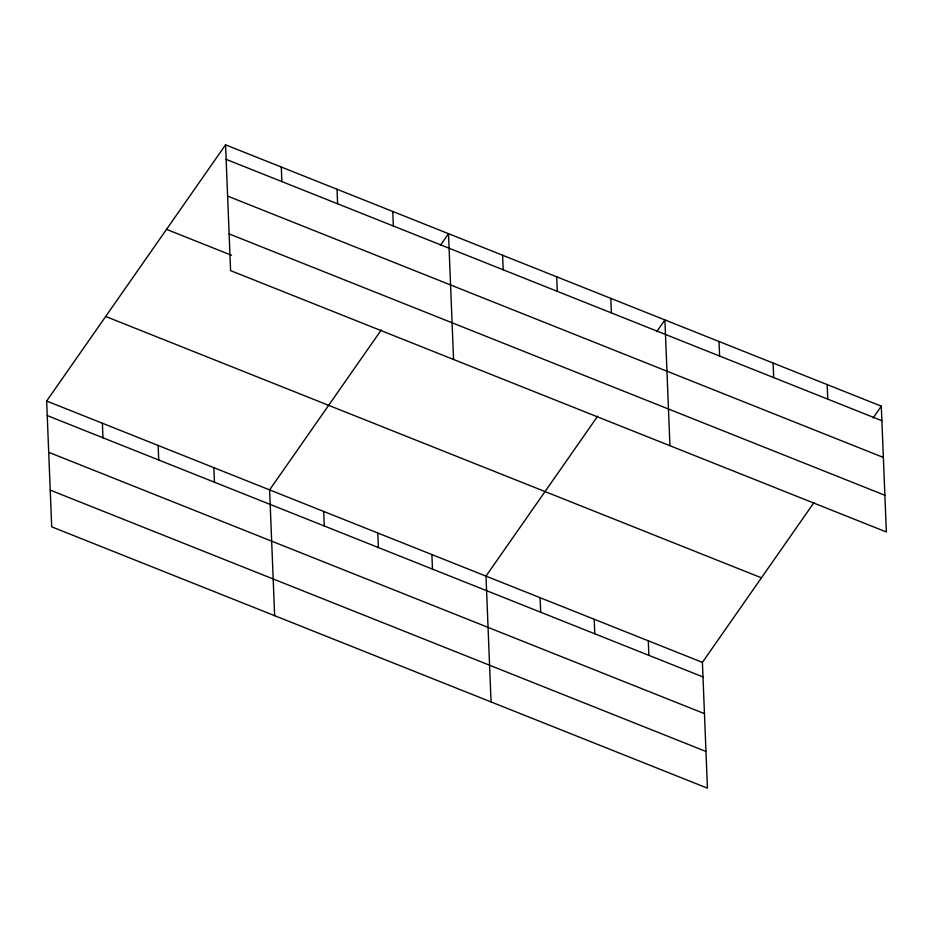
<?xml version="1.0" encoding="UTF-8"?>
<svg xmlns="http://www.w3.org/2000/svg" width="933" height="933" viewBox="0 0 933 933"><rect width="100%" height="100%" fill="white"/><g stroke="black" fill="none" stroke-linecap="round" stroke-linejoin="round"><path stroke-width="1.4" d="M814.043 502.479L702.397 662.372L707.447 788.175L51.7 526.83L46.65 401.027L225.553 144.825L881.3 406.17L886.35 531.973L230.603 270.628L225.553 144.825M381.247 330.002L269.602 489.883L274.652 615.687M440.306 245.426L448.505 233.682L453.555 359.485M597.645 416.235L486 576.128L491.05 701.931M656.704 331.67L664.902 319.926L669.952 445.729M873.101 417.914L881.3 406.17M226.136 159.368L881.883 420.713M227.617 196.093L883.353 457.438M229.133 233.915L884.881 495.26M166.517 229.366L231.547 255.28M105.686 316.474L761.433 577.819M46.65 401.027L702.397 662.372M47.233 415.57L702.981 676.915M48.714 452.295L704.45 713.64M50.23 490.117L705.966 751.462M827.198 384.606L827.781 399.161M773.095 363.042L773.679 377.597M719.005 341.478L719.588 356.033M648.295 640.808L648.878 655.363M610.8 298.362L611.383 312.917M594.193 619.244L594.776 633.799M556.709 276.798L557.293 291.353M540.102 597.68L540.685 612.235M502.607 255.234L503.19 269.789M431.897 554.564L432.48 569.118M392.77 211.464L393.353 226.019M377.795 533L378.39 547.554M337.035 189.247L337.618 203.802M323.704 511.447L324.287 525.99M281.288 167.03L281.871 181.585M213.867 467.666L214.45 482.221M158.132 445.449L158.715 460.004M102.385 423.232L102.968 437.787"/></g></svg>
